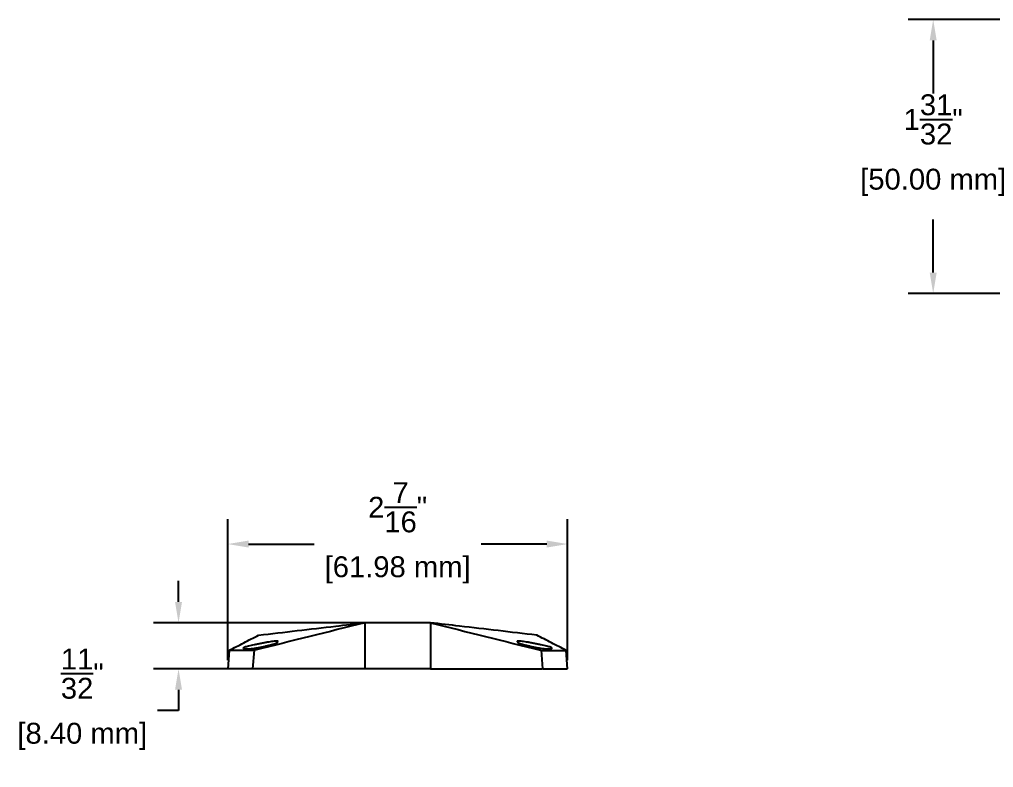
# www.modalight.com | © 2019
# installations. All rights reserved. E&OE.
# Model space of a CAD drawing. Header units: inches. Extents: x -2 to 16.2, y -1 to 15.
# Drawn here: x -2.05 to 4.94, y 4.35 to 9.72 of the extents above; entities that cross this region are included whole.
import ezdxf

# ---------------------------------------------------------------- set-up
doc = ezdxf.new("R2010")
doc.units = ezdxf.units.IN
doc.header["$MEASUREMENT"] = 0
doc.layers.get('Defpoints').update_dxf_attribs({"color": 1})
doc.layers.add('Bracket', color=7, linetype='Continuous')
doc.styles.get("Standard").update_dxf_attribs({"font": 'Arial.ttf'})
doc.dimstyles.new('.1 DIM', dxfattribs={"dimscale": 0, "dimtxt": 0.15, "dimasz": 0.15, "dimexe": 0.18, "dimexo": 0.0625, "dimgap": 0.09, "dimtad": 0, "dimtih": 1, "dimtoh": 1, "dimdec": 5, "dimzin": 0, "dimdsep": 46, "dimlunit": 4, "dimtxsty": 'Standard', "dimcen": 0.09, "dimadec": 0, "dimazin": 0, "dimtfac": 1, "dimtdec": 5, "dimtofl": 0, "dimtmove": 0, "dimatfit": 3, "dimfxl": 1, "dimtolj": 1, "dimtzin": 0, "dimarcsym": 0})

# ---------------------------------------------------------------- blocks, each defined once
blk = doc.blocks.new('*D13')
at = {"layer": 'Defpoints', "color": 0, "lineweight": -2, "transparency": 16777216}
for p, q in [((-0.5541, 5.1209), (-0.5541, 6.1344)), ((1.886, 5.1209), (1.886, 6.1344)), ((-0.4041, 5.9544), (0.0664, 5.9544)), ((1.736, 5.9544), (1.2655, 5.9544))]:
    blk.add_line(p, q, dxfattribs=at)
at = {"layer": 'Defpoints', "color": 0, "transparency": 16777216}
for p in [(1.886, 5.9544), (-0.5541, 5.0584), (1.886, 5.0584)]:
    blk.add_point(p, dxfattribs=at)
for points in [[(-0.4041, 5.9794), (-0.4041, 5.9294), (-0.5541, 5.9544)], [(1.736, 5.9794), (1.736, 5.9294), (1.886, 5.9544)]]:
    blk.add_solid(points, dxfattribs=at)
at = {"layer": 'Defpoints', "color": 0, "transparency": 16777216, "char_height": 0.15, "attachment_point": 5}
for s, insert in [('\\A1;2{\\H1x;\\S7/16;}"', (0.6659, 6.2188)), ('\\A1;[61.98 mm]', (0.6659, 5.7689))]:
    blk.add_mtext(s, dxfattribs=dict(at, insert=insert))
blk = doc.blocks.new('*D14')
at = {"layer": 'Defpoints', "color": 0, "lineweight": -2, "transparency": 16777216}
for p, q in [((-0.9071, 5.5391), (-0.9071, 5.6891)), ((0.6034, 5.3891), (-1.0871, 5.3891)), ((0.6034, 5.0584), (-1.0871, 5.0584)), ((-0.9071, 4.9084), (-0.9071, 4.7584)), ((-0.9071, 4.7584), (-1.0571, 4.7584))]:
    blk.add_line(p, q, dxfattribs=at)
at = {"layer": 'Defpoints', "color": 0, "transparency": 16777216}
for p in [(0.6659, 5.3891), (-0.9071, 5.0584), (0.6659, 5.0584)]:
    blk.add_point(p, dxfattribs=at)
for points in [[(-0.9321, 5.5391), (-0.8821, 5.5391), (-0.9071, 5.3891)], [(-0.9321, 4.9084), (-0.8821, 4.9084), (-0.9071, 5.0584)]]:
    blk.add_solid(points, dxfattribs=at)
at = {"layer": 'Defpoints', "color": 0, "transparency": 16777216, "char_height": 0.15, "attachment_point": 5}
for s, insert in [('\\A1;{\\H1x;\\S11/32;}"', (-1.5983, 5.0238)), ('\\A1;[8.40 mm]', (-1.5983, 4.5729))]:
    blk.add_mtext(s, dxfattribs=dict(at, insert=insert))
blk = doc.blocks.new('*D16')
at = {"layer": 'Defpoints', "color": 0, "lineweight": -2, "transparency": 16777216}
for p, q in [((5.3243, 9.7225), (4.3311, 9.7225)), ((4.5111, 9.5725), (4.5111, 9.1901)), ((4.5111, 7.9039), (4.5111, 8.2863)), ((5.3243, 7.7539), (4.3311, 7.7539))]:
    blk.add_line(p, q, dxfattribs=at)
at = {"layer": 'Defpoints', "color": 0, "transparency": 16777216}
for p in [(5.3868, 9.7225), (4.5111, 7.7539), (5.3868, 7.7539)]:
    blk.add_point(p, dxfattribs=at)
for points in [[(4.4861, 9.5725), (4.5361, 9.5725), (4.5111, 9.7225)], [(4.4861, 7.9039), (4.5361, 7.9039), (4.5111, 7.7539)]]:
    blk.add_solid(points, dxfattribs=at)
at = {"layer": 'Defpoints', "color": 0, "transparency": 16777216, "char_height": 0.15, "attachment_point": 5}
for s, insert in [('\\A1;1{\\H1x;\\S31/32;}"', (4.5111, 9.0047)), ('\\A1;[50.00 mm]', (4.5111, 8.5528))]:
    blk.add_mtext(s, dxfattribs=dict(at, insert=insert))

msp = doc.modelspace()

# ---------------------------------------------------------------- linework, layer by layer
at = {"layer": 'Bracket'}
for p, q in [((0.429677, 5.389106), (0.429679, 5.389106)), ((0.429679, 5.389106), (0.429677, 5.389106)), ((0.429678, 5.389106), (0.42968, 5.389106)), ((0.42968, 5.389106), (0.429679, 5.389106)), ((0.429679, 5.389106), (0.429679, 5.058398)), ((0.902167, 5.3891), (0.429727, 5.3891)), ((0.429727, 5.389093), (0.429727, 5.058398)), ((0.902167, 5.389093), (0.429727, 5.389093)), ((0.902167, 5.389093), (0.902167, 5.058398)), ((0.902216, 5.389106), (0.902215, 5.389106)), ((0.902215, 5.389106), (0.902216, 5.389106)), ((0.902216, 5.389106), (0.902218, 5.389106)), ((0.902218, 5.389106), (0.902216, 5.389106)), ((0.902216, 5.389106), (0.902216, 5.058398)), ((-0.544438, 5.189582), (-0.554128, 5.058398)), ((-0.364904, 5.191127), (-0.375198, 5.058398)), ((1.696799, 5.191127), (1.707093, 5.058398)), ((1.876334, 5.189566), (1.876332, 5.189582)), ((1.886023, 5.058398), (1.876334, 5.189566)), ((-0.552352, 5.058398), (-0.554128, 5.058398)), ((-0.378208, 5.058398), (-0.552352, 5.058398)), ((-0.370529, 5.058398), (-0.378208, 5.058398)), ((0.429679, 5.058398), (-0.370529, 5.058398)), ((0.429679, 5.058398), (0.429727, 5.058398)), ((0.902167, 5.058398), (0.429727, 5.058398)), ((0.902216, 5.058398), (0.902167, 5.058398)), ((0.902216, 5.058398), (1.702424, 5.058398)), ((1.710102, 5.058398), (1.702424, 5.058398)), ((1.710102, 5.058398), (1.884247, 5.058398)), ((1.886023, 5.058398), (1.884247, 5.058398))]:
    msp.add_line(p, q, dxfattribs=at)
for points in [[(0.429677, 5.389106), (0.166397, 5.323427), (-0.096882, 5.257748), (-0.360162, 5.19207)], [(0.429727, 5.3891), (0.429712, 5.389102), (0.429696, 5.389104), (0.42968, 5.389106)], [(0.42968, 5.389106), (0.429696, 5.389102), (0.429712, 5.389098), (0.429728, 5.389094)], [(0.429727, 5.389093), (0.429727, 5.389096), (0.429727, 5.389098), (0.429727, 5.3891)], [(0.902167, 5.3891), (0.902183, 5.389102), (0.902199, 5.389104), (0.902215, 5.389106)], [(0.902215, 5.389106), (0.902199, 5.389102), (0.902183, 5.389098), (0.902167, 5.389094)], [(0.902167, 5.389093), (0.902167, 5.389096), (0.902167, 5.389098), (0.902167, 5.3891)], [(0.902218, 5.389106), (1.165497, 5.323427), (1.428777, 5.257748), (1.692057, 5.19207)], [(-0.193277, 5.251204), (-0.193158, 5.252917), (-0.193042, 5.254576), (-0.192929, 5.256191)], [(1.524823, 5.256191), (1.524936, 5.254576), (1.525052, 5.252917), (1.525172, 5.251204)], [(-0.54434, 5.189658), (-0.54469, 5.18947), (-0.544083, 5.189365), (-0.542677, 5.189374)], [(-0.367935, 5.190847), (-0.426192, 5.190179), (-0.484437, 5.189733), (-0.542677, 5.189374)], [(-0.440089, 5.203533), (-0.440211, 5.205283), (-0.440327, 5.206937), (-0.440438, 5.208525)], [(-0.367935, 5.190847), (-0.366069, 5.190869), (-0.362963, 5.191371), (-0.360162, 5.19207)], [(1.692057, 5.19207), (1.694862, 5.19137), (1.697961, 5.190869), (1.69983, 5.190847)], [(1.69983, 5.190847), (1.758086, 5.190179), (1.816331, 5.189733), (1.874572, 5.189374)], [(1.772333, 5.208525), (1.772222, 5.206937), (1.772106, 5.205283), (1.771984, 5.203533)], [(1.874572, 5.189374), (1.875977, 5.189365), (1.876585, 5.18947), (1.876235, 5.189658)]]:
    msp.add_open_spline(points, degree=3, dxfattribs=at)
for points, knots in [([(-0.332938, 5.300114), (-0.148282, 5.321662), (0.036373, 5.34321), (0.290579, 5.372874), (0.360128, 5.38099), (0.429677, 5.389106)], [0, 0, 0, 0, 0.72640451, 0.72640451, 1, 1, 1, 1]), ([(1.664833, 5.300114), (1.480177, 5.321662), (1.295521, 5.34321), (1.041316, 5.372874), (0.971767, 5.38099), (0.902218, 5.389106)], [0, 0, 0, 0, 0.72640451, 0.72640451, 1, 1, 1, 1]), ([(-0.54434, 5.189658), (-0.52671, 5.199102), (-0.509091, 5.208335), (-0.473855, 5.226783), (-0.456239, 5.235971), (-0.403394, 5.263502), (-0.368166, 5.281812), (-0.332938, 5.300114)], [0, 0, 0, 0, 0.25, 0.25, 0.5, 0.5, 1, 1, 1, 1]), ([(-0.192929, 5.256191), (-0.192884, 5.256827), (-0.193661, 5.257272), (-0.196801, 5.2578), (-0.199208, 5.25788), (-0.205496, 5.257667), (-0.209355, 5.257379), (-0.2185, 5.256452), (-0.223798, 5.255809), (-0.241142, 5.253447), (-0.25508, 5.251235), (-0.277514, 5.247349), (-0.285387, 5.245935), (-0.301244, 5.242999), (-0.309234, 5.241477), (-0.325336, 5.238332), (-0.333465, 5.236704), (-0.349169, 5.233484), (-0.356832, 5.231874), (-0.379236, 5.227045), (-0.392756, 5.223965), (-0.409995, 5.219702), (-0.415106, 5.218371), (-0.42408, 5.215871), (-0.427973, 5.214689), (-0.434186, 5.212558), (-0.436531, 5.211603), (-0.439686, 5.209899), (-0.440482, 5.209149), (-0.440438, 5.208525)], [0, 0, 0, 0, 0.0625, 0.0625, 0.125, 0.125, 0.1875, 0.1875, 0.25, 0.25, 0.375, 0.375, 0.4375, 0.4375, 0.5, 0.5, 0.5625, 0.5625, 0.625, 0.625, 0.75, 0.75, 0.8125, 0.8125, 0.875, 0.875, 0.9375, 0.9375, 1, 1, 1, 1]), ([(-0.440089, 5.203533), (-0.440041, 5.20285), (-0.439185, 5.202291), (-0.435909, 5.201412), (-0.433448, 5.20109), (-0.427067, 5.200728), (-0.423173, 5.200684), (-0.413981, 5.200903), (-0.408653, 5.201171), (-0.391253, 5.202464), (-0.377291, 5.204028), (-0.354912, 5.207335), (-0.347083, 5.208613), (-0.331294, 5.211421), (-0.323364, 5.212943), (-0.307433, 5.216202), (-0.299395, 5.217949), (-0.283891, 5.2215), (-0.276342, 5.223318), (-0.261654, 5.227022), (-0.254614, 5.228883), (-0.241491, 5.23251), (-0.235333, 5.234294), (-0.223958, 5.237763), (-0.218894, 5.239399), (-0.209984, 5.242471), (-0.206106, 5.243922), (-0.199842, 5.24653), (-0.197461, 5.247682), (-0.194198, 5.249684), (-0.193324, 5.250536), (-0.193277, 5.251204)], [0, 0, 0, 0, 0.0625, 0.0625, 0.125, 0.125, 0.1875, 0.1875, 0.25, 0.25, 0.375, 0.375, 0.4375, 0.4375, 0.5, 0.5, 0.5625, 0.5625, 0.625, 0.625, 0.6875, 0.6875, 0.75, 0.75, 0.8125, 0.8125, 0.875, 0.875, 0.9375, 0.9375, 1, 1, 1, 1]), ([(1.772333, 5.208525), (1.772377, 5.209149), (1.771598, 5.209885), (1.768478, 5.21158), (1.766096, 5.212553), (1.759878, 5.214687), (1.756069, 5.215843), (1.747076, 5.218351), (1.741856, 5.21971), (1.730469, 5.222527), (1.724259, 5.223997), (1.710789, 5.227077), (1.703652, 5.228657), (1.68887, 5.231844), (1.681125, 5.233471), (1.665283, 5.23672), (1.657311, 5.238316), (1.641268, 5.24145), (1.633109, 5.243004), (1.617265, 5.245938), (1.609552, 5.247324), (1.594546, 5.249924), (1.587239, 5.25114), (1.573707, 5.253277), (1.567393, 5.254214), (1.555707, 5.255807), (1.550459, 5.256445), (1.541352, 5.25737), (1.537424, 5.257665), (1.531106, 5.25788), (1.528742, 5.257803), (1.525574, 5.257279), (1.524779, 5.256827), (1.524823, 5.256191)], [0, 0, 0, 0, 0.0625, 0.0625, 0.125, 0.125, 0.1875, 0.1875, 0.25, 0.25, 0.3125, 0.3125, 0.375, 0.375, 0.4375, 0.4375, 0.5, 0.5, 0.5625, 0.5625, 0.625, 0.625, 0.6875, 0.6875, 0.75, 0.75, 0.8125, 0.8125, 0.875, 0.875, 0.9375, 0.9375, 1, 1, 1, 1]), ([(1.525172, 5.251204), (1.525219, 5.250536), (1.526074, 5.2497), (1.529312, 5.247704), (1.531736, 5.24653), (1.537994, 5.243924), (1.541801, 5.242499), (1.550742, 5.239414), (1.555912, 5.237745), (1.567163, 5.234314), (1.573286, 5.232538), (1.586544, 5.228873), (1.593576, 5.227015), (1.608129, 5.223345), (1.615733, 5.221511), (1.631385, 5.217928), (1.639264, 5.216216), (1.65513, 5.212968), (1.663207, 5.211417), (1.678985, 5.208611), (1.686667, 5.207357), (1.701614, 5.205146), (1.708931, 5.204186), (1.722491, 5.202642), (1.728813, 5.202044), (1.74051, 5.201173), (1.745807, 5.200906), (1.754974, 5.200685), (1.758924, 5.200726), (1.765344, 5.201089), (1.767762, 5.201405), (1.771061, 5.202282), (1.771936, 5.20285), (1.771984, 5.203533)], [0, 0, 0, 0, 0.0625, 0.0625, 0.125, 0.125, 0.1875, 0.1875, 0.25, 0.25, 0.3125, 0.3125, 0.375, 0.375, 0.4375, 0.4375, 0.5, 0.5, 0.5625, 0.5625, 0.625, 0.625, 0.6875, 0.6875, 0.75, 0.75, 0.8125, 0.8125, 0.875, 0.875, 0.9375, 0.9375, 1, 1, 1, 1]), ([(1.876235, 5.189658), (1.858604, 5.199102), (1.840986, 5.208335), (1.80575, 5.226783), (1.788134, 5.235971), (1.735289, 5.263502), (1.700061, 5.281812), (1.664833, 5.300114)], [0, 0, 0, 0, 0.25, 0.25, 0.5, 0.5, 1, 1, 1, 1])]:
    msp.add_open_spline(points, degree=3, knots=knots, dxfattribs=at)

# ---------------------------------------------------------------- dimensions: what is measured, and where the dimension line sits
at = {"layer": 'Defpoints'}
for base, p1, p2, picture, middle in [((4.5110843, 7.7539433), (5.3867651, 9.722538), (5.3867651, 7.7539433), '*D16', (4.5110843, 8.7382406)), ((-0.907081, 5.058398), (0.665947, 5.3891), (0.665947, 5.058398), '*D14', (-1.598308, 4.758398))]:
    dim = msp.add_linear_dim(base=base, p1=p1, p2=p2, angle=90, dimstyle='.1 DIM', override={"dimscale": 1, "dimpost": '\\X'}, dxfattribs=at)
    dim.commit()
    dim.dimension.update_dxf_attribs({"geometry": picture, "text_midpoint": middle})
dim = msp.add_linear_dim(base=(1.886023, 5.954404), p1=(-0.554128, 5.058398), p2=(1.886023, 5.058398), dimstyle='.1 DIM', override={"dimscale": 1, "dimpost": '\\X'}, dxfattribs=at)
dim.commit()
dim.dimension.update_dxf_attribs({"geometry": '*D13', "text_midpoint": (0.665947, 5.954404)})

doc.saveas('drawing.dxf')
